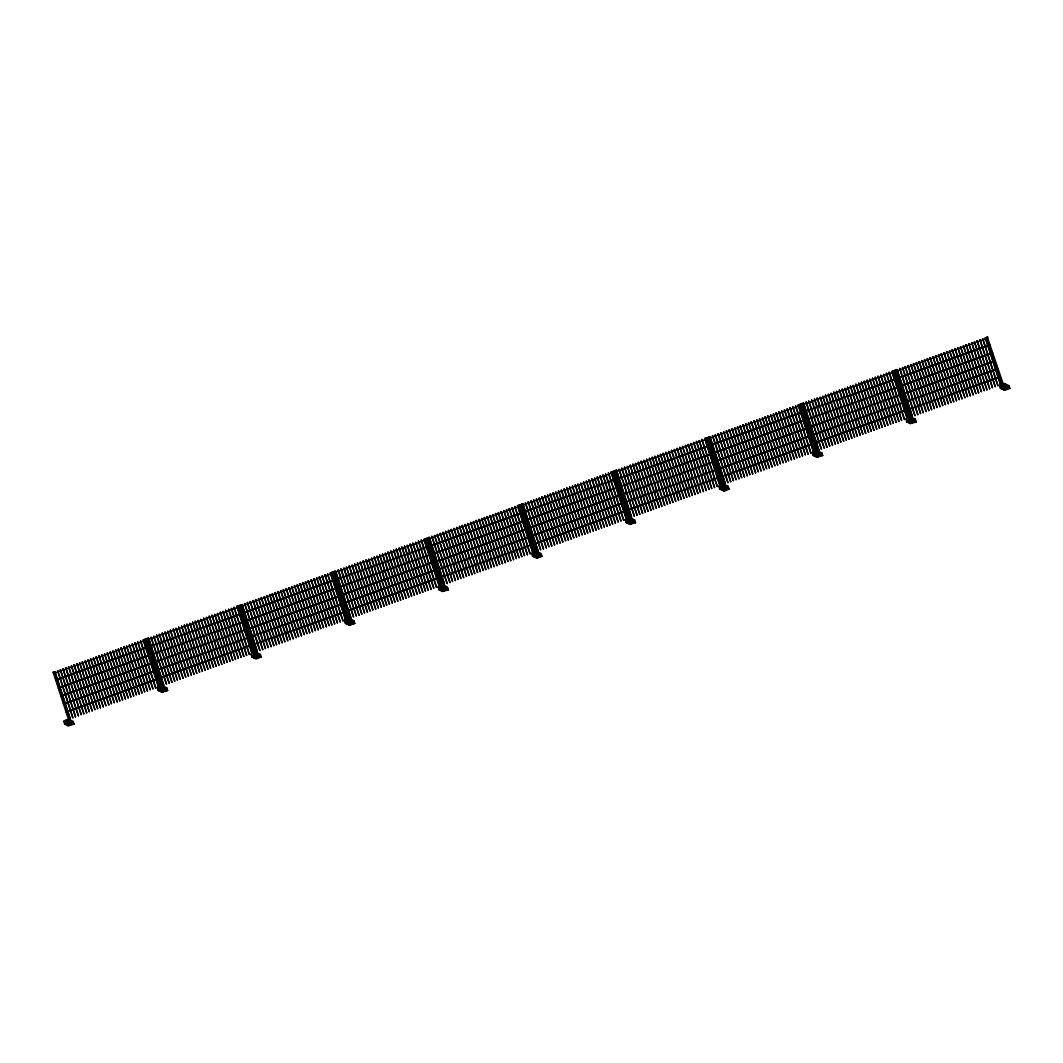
<?xml version="1.0" encoding="UTF-8"?>
<svg xmlns="http://www.w3.org/2000/svg" width="1063" height="1063" viewBox="0 0 1063 1063"><rect width="100%" height="100%" fill="white"/><g stroke="black" fill="none" stroke-linecap="round" stroke-linejoin="round"><path stroke-width="1.5" d="M254.907 653.426L239.255 605.498L238.869 607L147.81 639.66L148.049 638.265L164.127 687.721M348.478 619.849L332.918 571.974C330.938 572.638 333.556 573.861 331.643 572.399L347.176 620.247M440.76 586.67L425.2 538.795C427.446 537.958 425.173 538.582 426.024 539.845L334.978 572.426M428.548 538.914L428.176 537.878L428.535 538.954L519.594 506.28L520.059 504.805L535.632 552.707M536.709 550.435L537.028 551.458M627.914 519.528L612.354 471.653L613.178 472.703L613.657 471.254L628.711 517.588M706.47 438.647L707.214 437.65L722.787 485.565M816.371 451.988L800.731 404.073L800.333 405.561L709.273 438.235L708.875 437.159L709.539 436.853L725.099 484.728M721.352 484.197L721.711 485.26M909.941 418.423L894.368 370.509L893.518 370.921L893.903 371.984L802.844 404.658L802.286 403.409L803.11 403.276L819.174 452.705M817.447 449.715L817.766 450.739M896.441 371.053L896.109 370.057L896.428 371.08L987.487 338.233M1002.064 383.57L1002.489 384.527M253.021 656.549L254.349 656.123L251.931 656.123L252.263 657.133L257.605 655.22L257.273 654.21L259.399 656.11L254.057 658.024L252.981 656.642L255.067 655.884L254.017 655.366M347.641 624.446L347.309 623.436L349.475 625.363L354.803 623.45L352.637 621.523L352.969 622.533L346.883 624.087L346.618 622.945L348.651 622.32M70.052 719.744L54.492 671.856L53.801 672.201L54.2 673.238L145.286 640.564C144.316 639.248 146.747 638.757 144.555 639.421L160.021 687.389M162.798 685.808L162.639 685.09M332.44 573.422L241.381 606.096L240.995 605.02L241.646 604.714L257.206 652.602M334.965 572.519L334.646 571.495M349.953 618.653L349.847 618.081M706.722 439.125L615.69 471.799L615.942 470.404L614.64 470.803L630.173 518.717M802.844 404.658L803.083 403.329M815.334 451.669L814.936 450.619L815.095 451.337M253.605 653.825L238.046 605.937L239.255 605.498M331.709 572.412L332.905 571.947M425.2 538.795L426.024 539.845M534.33 553.105L518.784 505.217L519.993 504.792M612.434 471.693L613.63 471.228M721.485 485.964L705.938 438.076L707.147 437.637M815.069 452.386L799.509 404.498L800.731 404.073M908.639 418.809L893.093 370.934L894.368 370.509M910.925 421.546L909.676 421.931L910.765 421.652M1002.223 385.244L986.663 337.356L987.328 337.024L1003.525 384.846M68.71 720.156L53.15 672.281L54.412 671.829M162.28 686.592L146.734 638.704L147.996 638.252M255.864 653.014L240.304 605.126L241.633 604.688M349.435 619.437L333.888 571.562L334.579 571.216L351.282 620.566M443.019 585.872L427.459 537.984L428.15 537.639L444.866 587.002M428.774 537.612L427.539 538.024M536.589 552.295L521.043 504.42L521.734 504.075L538.436 553.424M522.385 503.995L521.521 504.394M535.553 556.706L536.881 556.294L534.463 556.294L534.795 557.304L540.124 555.391L539.791 554.381L541.957 556.294L536.629 558.208L535.566 556.733L540.881 554.913M632.033 521.282L628.034 522.717C630.984 523.448 629.721 521.813 629.455 524.272L635.541 522.73L634.651 519.966L630.293 517.814L624.951 519.727L626.572 522.85L631.914 520.936L631.581 519.913L629.801 520.551L632.618 520.432L633.707 521.827L627.622 523.368C627.316 520.498 629.841 523.009 626.24 521.827L626.572 522.85M632.498 521.441L631.196 521.84L632.339 521.362M723.744 485.153L708.197 437.265L709.526 436.827M722.707 489.565L728.035 487.758L729.112 489.153L723.783 491.066L722.694 489.671L724.036 489.153M910.898 417.998L895.352 370.123L896.043 369.778L912.253 417.586M69.414 722.481L68.085 722.88L71.155 721.87L72.244 723.252L66.903 725.165L64.777 723.265L65.109 724.288L70.45 722.375L70.118 721.352L71.155 721.87M256.568 655.34L255.24 655.738L258.309 654.728M724.448 487.479L723.132 487.877L726.202 486.854L727.278 488.249L721.95 490.163L719.824 488.262L720.156 489.272L725.484 487.359L725.152 486.349L726.202 486.854M911.576 420.377L910.313 420.696L913.356 419.712L914.432 421.107L909.104 423.021L908.028 421.626L910.114 420.882L909.064 420.363M1005.16 386.799C1002.343 387.091 1006.448 387.397 1004.11 386.268M534.118 552.733L532.869 553.039L534.144 552.627M442.965 589.46L441.783 589.792L442.872 589.513M536.549 555.896L535.34 556.188L536.058 555.843M987.872 337.064L986.663 337.356M631.701 519.129L630.97 519.302M896.667 369.751L895.352 370.123M535.114 552.229L536.39 551.83L535.539 552.242M817.022 451.244L816.331 451.27M721.272 485.578L720.023 485.897L721.232 485.472M255.705 656.668L254.628 656.934L255.333 656.562M164.539 689.356L163.303 689.701L164.446 689.223M349.023 619.158L348.292 619.197M627.462 519.276L626.665 519.515M54.784 671.577L70.171 718.774L54.811 671.617M60.339 669.637L75.473 716.847M78.489 715.771L62.956 668.654L78.303 715.811M65.813 667.63L81.253 714.788L65.68 667.684M68.484 666.674L83.778 713.871M74.131 664.694L89.358 711.878L73.985 664.707M76.921 663.684L92.069 710.895M79.552 662.701L94.992 709.871L79.659 662.701M82.422 661.718L97.69 708.901L82.276 661.731M90.727 658.741L105.981 705.925L90.568 658.754M96.148 656.748L111.522 703.945L96.281 656.735M117.076 701.952L101.796 654.715L117.209 701.886M107.323 652.788L122.497 699.972M115.615 649.799L130.789 696.996M121.142 647.819L136.502 694.976L120.996 647.845M123.8 646.822L139.08 694.019M141.911 692.983L126.524 645.866L142.097 692.956M129.447 644.842L144.767 692.013L129.287 644.869M132.264 643.833L147.385 691.043M135.028 642.836L150.295 690.033L134.881 642.889M137.791 641.839L153.006 689.05L137.592 641.893M143.319 639.86L158.6 687.163L143.213 639.86M148.514 637.999L163.649 685.21M166.532 684.187L150.999 637.069L166.453 684.187M156.58 635.103L171.821 682.273M174.837 681.21L159.304 634.093L174.651 681.29M162.174 633.096L177.441 680.293L162.187 633.056M165.004 632.086L180.112 679.297M183.128 678.234L167.688 631.077L183.035 678.287M188.417 676.32L173.269 629.123M191.367 675.257L175.98 628.1L191.433 675.257M178.81 627.09L194.037 674.341L178.624 627.17M181.574 626.094L196.708 673.344M187.061 624.167L202.302 671.364L186.915 624.194M195.366 621.191L210.687 668.361L195.207 621.217M213.49 667.365L197.984 620.221L213.557 667.312M211.922 615.251L227.137 662.435M220.254 612.261L235.428 659.459M225.781 610.282L241.142 657.439L225.635 610.308M228.439 609.285L243.719 656.482M246.55 655.486L231.296 608.262L246.736 655.406M234.112 607.292L249.3 654.463M242.085 604.435L257.286 651.632L241.912 604.462M244.689 603.492L259.957 650.689L244.543 603.518M247.347 602.495L262.88 649.626M250.111 601.512L265.484 648.696L250.23 601.512M271.171 646.649L255.638 599.519L271.012 646.716M279.476 643.673L264.142 596.502L279.263 643.713M266.76 595.532L282.147 642.73M269.617 594.549L284.751 641.76M287.767 640.697L272.234 593.566L287.674 640.737M277.762 591.586L293.056 638.783M296.006 637.707L280.685 590.536L296.072 637.72M283.409 589.606L298.676 636.79L283.263 589.633M286.199 588.596L301.347 635.807M291.767 586.603L306.968 633.814L291.554 586.656M294.504 585.58L309.652 632.83M300.032 583.64L315.419 630.771L299.846 583.68M305.426 581.66L320.867 628.831L305.559 581.66M308.336 580.664L323.537 627.874L308.15 580.704M326.394 626.851L311.074 579.641L326.487 626.798M313.837 578.697L329.158 625.855L313.864 578.684M316.601 577.701L331.776 624.898M324.866 574.738L340.067 621.921M342.897 620.885L327.51 573.754L343.083 620.845M330.42 572.744L345.714 620.181L346.405 620.114L347.03 619.795L345.608 619.955L330.274 572.758M350.843 618.028L335.483 570.897L351.056 617.988M338.154 569.914L353.594 617.098L338.273 569.927M361.832 614.135L346.418 566.964L361.805 614.095M349.315 565.915L364.622 613.138L349.182 565.981M367.267 612.155L352.039 564.931L367.519 612.075M354.75 563.961L370.097 611.159L354.776 564.001M357.513 562.978L372.927 610.162L357.474 563.005M375.81 609.099L360.277 561.982L375.651 609.179M363.174 560.945L378.428 608.182L363.108 560.972M365.938 559.949L381.099 607.199M384.049 606.162L368.542 559.032L384.115 606.123M374.282 556.999L389.403 604.222M379.783 555.032L395.011 602.229L379.597 555.059M382.401 554.049L397.695 601.246M400.578 600.236L385.298 553.012L400.711 600.17M388.048 552.069L403.289 599.253L387.902 552.082M390.746 551.086L405.986 598.27M396.406 549.066L411.673 596.25L396.193 549.106M399.143 548.083L414.291 595.293M404.644 546.116L420.031 593.26L404.485 546.13M422.768 592.277L407.262 545.146L422.835 592.237M410.066 544.123L425.532 591.28L410.172 544.123M412.936 543.14L428.176 590.324L412.789 543.153M418.477 541.147L433.824 588.304L418.503 541.094M421.24 540.163L436.415 587.347M429.146 537.32L444.533 584.464L429.306 537.24M431.737 536.35L447.018 583.547M437.385 534.37L452.612 581.567L437.225 534.383M440.148 533.374L455.323 580.571M445.703 531.38L460.943 578.578L445.53 531.407M448.334 530.397L463.614 577.594M451.244 529.387L466.537 576.571L451.111 529.427M453.967 528.417L469.235 575.601L453.821 528.431M456.625 527.421L472.158 574.538M459.389 526.424L474.802 573.608M480.21 571.642L464.983 524.418L480.449 571.562M467.733 523.474L483.227 570.565L467.747 523.421M470.577 522.411L485.738 569.648M476.104 520.432L491.451 567.629L476.131 520.458M478.895 519.475L494.043 566.672M496.953 565.662L481.659 518.478M487.04 516.498L502.334 563.696M505.244 562.686L489.937 515.462L505.35 562.633M501.045 511.516L516.405 558.66L500.832 511.569M503.782 510.546L518.93 557.743M509.31 508.552L524.551 555.763L509.137 508.592M527.368 554.74L511.967 507.556L527.474 554.7M517.615 505.576L532.908 552.88L517.429 505.616M522.704 503.703L538.024 550.913L522.823 503.663M525.428 502.772L540.682 549.97L525.454 502.759M528.218 501.776L543.366 548.973M546.289 547.91L530.969 500.739L546.382 547.91M533.719 499.796L548.986 546.993L533.573 499.823M536.377 498.799L551.657 545.997M554.634 544.96L539.1 497.843L554.673 544.934M542.024 496.82L557.397 543.964L541.864 496.846M544.721 495.85L559.962 543.02M550.368 493.83L565.702 540.987L550.169 493.87M553.105 492.847L568.253 540.044M576.558 537.067L561.317 489.857L576.797 537.001M564.201 488.86L579.401 536.071L564.054 488.914M566.911 487.89L582.232 535.061L566.752 487.917M569.635 486.907L585.088 534.025M575.242 484.861L590.377 532.111M593.181 531.088L577.82 483.944L593.393 531.048M596.064 530.052L580.677 482.908L596.091 530.092M583.441 481.964L598.682 529.135M606.973 526.158L591.839 478.908M609.883 525.135L594.576 477.925L609.989 525.095M600.09 475.985L615.264 523.182M605.684 473.978L621.005 521.149L605.472 474.032M608.421 472.955L623.569 520.206M611.039 472.012L626.479 519.302L611.159 472.025M621.762 468.212L637.096 515.382L621.802 468.158M624.473 467.189L639.713 514.412M632.777 464.212L648.005 511.436M650.928 510.373L635.448 463.282L651.021 510.373M638.358 462.259L653.599 509.456L638.212 462.285M641.016 461.262L656.296 508.459M72.802 717.831L57.628 670.594L72.869 717.804M646.663 459.282L661.917 506.466L646.503 459.309M649.36 458.312L664.601 505.483M655.007 456.279L670.275 503.477L654.808 456.333M657.612 455.309L672.892 502.507M660.375 454.313L675.816 501.497L660.482 454.326M86.635 712.874L71.367 665.637L86.781 712.795M665.903 452.333L681.436 499.451M92.229 710.868L76.988 663.644M671.55 450.353L686.871 497.524L671.391 450.38M100.533 707.838L85.173 660.681L100.374 707.918M689.488 496.554L674.261 449.33L689.741 496.474M103.177 706.895L87.897 659.698L103.324 706.842M677.131 448.347L692.345 495.557L676.985 448.4M108.798 704.875L93.398 657.731L108.918 704.862M697.82 493.551L682.459 446.407L698.032 493.498M685.436 445.37L700.544 492.581L685.409 445.384M706.151 490.561L690.751 443.43L706.324 490.521M119.76 700.942L104.559 653.732L119.88 700.889M122.644 699.946L107.416 652.735M696.318 441.424L711.612 488.621M125.301 698.949L110.087 651.739L125.5 698.909M714.628 487.545L699.095 440.427L714.535 487.558M128.065 697.966L112.824 650.755L128.185 697.913M701.859 439.431L717.299 486.602L701.819 439.457M704.729 438.448L720.116 485.592M130.975 696.956L115.708 649.759M133.593 695.973L118.325 648.789L133.805 695.933M139.266 693.98L124.012 646.782M730.706 481.752L715.2 434.661L730.773 481.752M720.873 432.654L736.114 479.851L720.727 432.681M726.414 430.674L741.735 477.845L726.441 430.661M729.205 429.665L744.352 476.875M747.169 475.879L731.942 428.641L747.355 475.799M734.706 427.698L749.973 474.882L734.732 427.685M737.496 426.688L752.644 473.899M163.808 685.183L148.581 637.959M755.62 472.849L740.087 425.731L755.66 472.822M169.216 683.203L153.763 636.073L169.15 683.217M743.01 424.669L758.291 471.892L742.851 424.748M172.007 682.247L156.739 635.036M745.655 423.725L760.935 470.922M751.302 421.745L766.675 468.889L751.142 421.772M754.092 420.735L769.24 467.946M170.386 630.146L185.799 677.29L170.319 630.146M759.646 418.742L774.954 465.926L759.447 418.795M188.616 676.281L173.335 629.083M762.384 417.759L777.531 464.969M765.015 416.776L780.455 463.946L765.161 416.723M767.885 415.792L783.245 462.95L767.738 415.819M196.868 673.317L181.627 626.107M776.189 412.763L791.51 459.987L776.03 412.829M205.186 670.341L189.839 623.131L205.013 670.368M778.927 411.833L794.38 458.937M781.77 410.81L796.944 458.02L781.624 410.85M787.245 408.843L802.671 455.961M216.108 666.368L200.841 619.184L216.254 666.328M789.929 407.833L805.395 454.991L790.075 407.833M792.719 406.837L807.96 454.047M221.755 664.388L206.435 617.178L221.848 664.335M810.777 453.064L795.589 405.814L810.963 452.984M798.154 404.897L813.633 452.16L798.286 404.83M227.283 662.408L212.055 615.185M818.736 450.167L803.495 402.97L818.948 450.127M229.94 661.412L214.726 614.201L230.139 661.359M806.073 402.04L821.393 449.25L806.192 402M232.704 660.415L217.397 613.245L232.81 660.429M235.574 659.432L220.347 612.208M811.574 400.073L826.868 447.271M238.285 658.462L222.964 611.238L238.444 658.382M814.51 399.063L829.778 446.247L814.457 399.037M243.932 656.429L228.651 609.232M835.412 444.214L820.078 397.044L835.345 444.214M261.232 657.014L260.143 655.632L254.814 657.545L255.891 658.927L261.232 657.014L260.329 654.263L255.984 652.111L251.971 653.333L236.943 606.255M825.513 395.117L840.899 442.261L825.366 395.144M833.751 392.114L848.992 439.325M851.795 438.315L836.422 391.171L851.995 438.262M842.109 389.164L857.283 436.348M273.909 645.679L258.535 598.482L273.842 645.706M847.636 387.171L862.904 434.368L847.49 387.198M276.646 644.656L261.378 597.486M850.294 386.175L865.574 433.372M868.551 432.335L853.018 385.218L868.591 432.309M282.027 642.716L266.826 595.506M855.941 384.155L871.261 431.365L855.781 384.221M858.745 383.158L873.879 430.395M284.937 641.72L269.683 594.509M274.958 592.609L290.292 639.78L275.118 592.529M864.285 381.205L879.593 428.376L864.086 381.245M866.89 380.222L882.17 427.419M869.707 379.265L885.094 426.409L869.8 379.225M872.564 378.229L887.884 425.399L872.378 378.269M875.181 377.245L890.714 424.376L875.301 377.259M301.507 635.74L286.266 588.557M877.945 376.262L893.319 423.446L878.065 376.209M880.828 375.266L896.149 422.436M309.798 632.804L294.571 585.58M898.767 421.466L883.539 374.256L899.019 421.4M312.456 631.807L297.215 584.61L312.602 631.754M886.356 373.286L901.623 420.47L886.369 373.233M318.063 629.841L302.782 582.617L318.196 629.774M907.177 418.477L891.83 371.279L907.31 418.423M899.617 368.476L914.911 415.673M331.922 624.871L316.694 577.647M905.291 366.496L920.624 413.653L905.118 366.522M334.579 623.875L319.312 576.678L334.779 623.822M337.343 622.878L322.036 575.694L337.449 622.878M910.858 364.489L926.152 411.673L910.832 364.463M340.253 621.882L324.986 574.671M916.293 362.549L931.507 409.72M919.15 361.513L934.39 408.724L919.096 361.5M345.781 619.888L348.465 618.932M940.051 406.677L924.518 359.546L939.944 406.73M927.281 358.563L942.815 405.681L927.414 358.55M930.152 357.567L945.419 404.764L930.005 357.593M340.891 568.957L356.357 616.102L340.944 568.957M938.483 354.59L953.631 401.787M943.984 352.61L959.304 399.781L944.01 352.597M946.774 351.614L961.922 398.811M952.275 349.634L967.569 396.818L952.129 349.661M381.285 607.159L366.017 559.949M954.933 348.637L970.213 395.835M386.693 605.206L371.465 557.969L386.733 605.153M960.58 346.604L975.927 393.815L960.421 346.684M963.37 345.661L978.518 392.858M392.313 603.199L376.966 555.989L392.406 603.146M966.001 344.664L981.428 391.848L966.147 344.625M968.925 343.655L984.258 390.825L968.725 343.708M382.614 553.996L397.907 601.193M971.675 342.631L986.809 389.882M977.176 340.705L992.523 387.862L977.017 340.731M982.584 338.712L997.958 385.909L982.744 338.672M414.464 595.253L399.21 548.043M430.993 589.327L415.713 542.09L431.126 589.261M436.561 587.321L421.333 540.11M439.418 586.284L423.951 539.14L439.325 586.444C441.809 584.052 442.939 586.391 442.049 585.354M447.231 583.494L431.937 536.297M449.875 582.551L434.461 535.38L450.034 582.471M455.442 580.504L440.241 533.32M474.736 573.621L459.535 526.371M462.113 525.454L477.646 572.585L462.232 525.441M485.924 569.569L470.657 522.411M488.542 568.625L473.341 521.415L488.754 568.585M494.229 566.592L478.961 519.435M484.396 517.455L499.716 564.666L484.236 517.522M487.253 516.459L502.547 563.656M492.701 514.479L508.021 561.689L492.541 514.545M513.602 559.683L498.228 512.486L513.588 559.656M519.076 557.716L503.849 510.506M521.734 556.72L506.466 509.536L521.88 556.68M530.025 553.743L514.784 506.546L530.145 553.757M532.935 552.747L535.699 551.657M543.512 548.96L528.284 501.736M551.87 545.957L536.589 498.76M560.135 542.994L544.881 495.783M562.765 542.01L547.525 494.8L562.872 542.01M568.439 540.017L553.172 492.807M571.057 539.034L555.79 491.837L571.083 539.061M587.653 533.081L572.386 485.884L587.759 533.081M590.443 532.111L575.296 484.861M598.854 529.095L583.6 481.884M588.875 479.984L604.302 527.102M607.186 526.105L591.892 478.908M597.18 477.008L612.687 524.139M623.742 520.166L608.488 472.955M631.581 517.309L616.46 470.098M634.359 516.366L619.011 469.155L634.425 516.326M639.886 514.372L624.632 467.162M642.517 513.389L627.303 466.179L642.716 513.349M648.151 511.409L632.923 464.186M656.509 508.406L641.228 461.209M659.246 507.436L643.899 460.226L659.312 507.396M664.76 505.417L649.52 458.233M673.052 502.48L657.811 455.256M663.153 453.356L678.672 500.447L663.099 453.356M684.001 498.507L668.72 451.323L684.12 498.467M695.202 494.494L679.935 447.324M703.52 491.544L688.239 444.347M693.674 442.367L709.087 489.538L693.514 442.434M711.825 488.568L696.531 441.371M709.792 436.601L725.325 483.718L709.858 436.601M712.423 435.657L727.969 482.775L712.675 435.578M738.918 478.802L723.651 431.618L739.064 478.775M744.499 476.849L729.271 429.625M752.79 473.872L737.563 426.648M761.148 470.869L745.867 423.672M763.898 469.846L748.538 422.689L763.952 469.846M769.413 467.906L754.159 420.696M772.044 466.923L756.776 419.726L772.15 466.923M777.717 464.93L762.45 417.719M799.814 457.01L784.574 409.786M808.106 454.034L792.878 406.81M813.527 452.041L816.437 450.938M808.837 401.096L824.25 448.241L808.77 401.096M832.581 445.251L817.075 398.12M838.109 443.258L822.696 396.074L838.109 443.218M843.637 441.278L828.316 394.067L843.703 441.238M846.254 440.295L831.08 393.071L846.414 440.241M849.164 439.298L833.91 392.088M857.429 436.335L842.202 389.111M860.233 435.325L844.886 388.115L860.299 435.285M865.787 433.332L850.506 386.135M819.467 454.406L818.324 454.672L819.493 454.22M874.025 430.382L858.798 383.158M882.33 427.353L867.089 380.182M904.48 419.407L889.213 372.236M907.098 418.463C914.525 415.394 907.868 419.486 910.021 417.374M912.32 416.603L896.986 369.432L912.479 416.576M915.004 415.633L899.83 368.436M917.714 414.663L902.514 367.453L917.927 414.61M928.836 410.663L913.409 363.546M921.953 360.503L937.181 407.714L921.714 360.57M948.196 403.727L932.929 356.53L948.342 403.701M953.777 401.761L938.549 354.55M956.434 400.764L941.127 353.594L956.634 400.724M962.081 398.745L946.841 351.574M964.872 397.748L949.525 350.577L964.938 397.748M970.426 395.795L955.145 348.598M973.03 394.811L957.816 347.601L973.23 394.772M978.704 392.818L963.437 345.608M986.995 389.842L971.728 342.631M989.613 388.859L974.386 341.661L989.773 388.819M1003.18 384.248L1003.764 384.274M159.423 687.203L158.918 687.349M629.881 522.438L628.937 522.651L629.774 522.478M261.206 597.526L276.46 644.736M569.582 486.881L584.849 534.091M616.367 470.152L631.542 517.349M688.146 444.4L703.321 491.598M778.86 411.806L794.127 459.017M787.165 408.83L802.419 456.04M908.028 365.513L923.202 412.696M252.17 653.479L236.89 606.255M293.202 638.757L277.974 591.533M389.496 604.169L374.322 556.972M601.592 528.112L586.271 480.901L601.685 528.072M588.942 479.984L604.382 527.115M704.835 438.394L719.85 485.472L722.92 484.701M817.952 452.227L818.417 452.307M923.295 412.657L908.121 365.459M928.916 410.677L913.569 363.48M1005.106 385.072L1006.09 384.886L1005.08 385.298M613.178 472.703L522.119 505.377L521.84 504.433M55.701 680.054L147.77 647.194L55.754 680.254M149.272 646.49L241.341 613.617L149.365 646.729M242.896 612.966L334.845 579.906M428.429 546.342L336.479 579.508L428.455 546.475M430.01 545.824L521.999 512.818M615.676 479.44L523.594 512.273L615.583 479.24M617.244 478.762L709.154 445.623L617.218 478.815M710.748 445.052L802.804 412.152L710.828 445.251M804.319 411.474L896.401 378.641L804.412 411.673M897.903 377.91L989.972 345.037L897.983 378.149M242.949 613.152L334.898 580.106M430.103 546.01L522.092 513.004M150.348 655.193L58.359 688.199L150.255 654.954M243.932 621.616L151.863 654.489L243.839 621.43M339.031 587.281L431.06 554.341L339.084 587.427M432.575 553.664L524.657 520.83L432.628 553.863M526.158 520.099L618.228 487.226L526.225 520.232M619.742 486.628L711.732 453.516M805.302 419.938L713.393 453.144M898.966 386.613L806.91 419.513L898.926 386.533M619.822 486.761L711.758 453.556M713.393 453.183L805.302 419.991M992.55 353.036L900.481 385.909L992.497 352.836M60.83 695.853L152.899 662.98L60.87 696.026M154.414 662.276L246.483 629.416L154.494 662.475M247.985 628.711L340.054 595.838L248.078 628.951M433.558 562.128L341.595 595.174M527.221 528.803L435.232 561.809L527.142 528.563M620.805 495.225L528.736 528.098L620.752 495.026M715.957 461.036L807.96 428.083L715.93 461.036M809.448 427.273L901.517 394.4L809.488 427.446M903.032 393.695L995.088 360.795L903.112 393.895M341.648 595.373L433.571 562.234M155.397 670.74L63.488 703.945M249.061 637.415L156.992 670.288L249.061 637.362M250.549 636.604L342.578 603.638M437.717 569.529L529.773 536.589L437.783 569.595M531.287 535.885L623.343 502.985L531.341 536.084M624.858 502.307L716.927 469.447L624.951 502.56M718.442 468.783L810.431 435.737M904.108 402.399L812.105 435.405L904.015 402.159M997.625 368.635L905.596 401.668L997.679 368.834M63.488 703.985L155.45 670.939M342.631 603.837L250.589 636.644M718.535 468.982L810.484 435.936M66.052 711.838L158.055 678.885L66.039 711.785M159.543 678.074L251.612 645.241L159.636 678.274M253.114 644.497L345.183 611.637L253.207 644.696M346.697 610.933L438.74 577.993L346.79 611.172M440.268 577.408L532.271 544.349M625.934 511.024L533.865 543.884L625.841 510.772M719.518 477.446L627.449 510.32L719.465 477.247M721.006 476.636L812.996 443.63L721.086 476.809M906.58 410.066L814.577 443.058L906.659 410.225M908.161 409.494L1000.217 376.594L908.214 409.693M440.361 577.594L532.364 544.548M65.016 720.741L67.74 719.638M161.39 685.954L158.6 687.057M626.426 519.116L629.283 518.08M1003.592 383.796L1000.589 384.753L985.308 337.755M74.078 724.169L72.988 722.774L67.766 724.474L67.992 725.71L74.078 724.169L73.174 721.405L68.829 719.252L63.488 721.166L65.109 724.288M160.486 691.601L160.154 690.578C163.808 691.814 161.204 689.196 161.563 692.133L167.648 690.591L166.758 687.827L162.4 685.688L157.072 687.602L158.693 690.711L164.021 688.797L163.689 687.774L165.815 689.688L160.486 691.601L158.36 689.688L158.693 690.711M252.037 653.519L250.642 654.024L252.263 657.133M354.803 623.45L353.913 620.686L349.554 618.533L344.226 620.447L345.847 623.569L351.175 621.656L350.843 620.633L352.969 622.533M448.387 589.872L447.297 588.477L441.969 590.39L442.301 591.413L448.387 589.872L447.483 587.121L443.138 584.969L437.797 586.882L439.418 589.992L444.759 588.078L444.427 587.055L446.553 588.968L441.211 590.882L440.135 589.487L442.221 588.743L441.172 588.224M541.957 556.294L541.067 553.544L536.709 551.391L531.38 553.305L533.001 556.414L538.33 554.501L537.998 553.491L540.124 555.391M729.112 489.153L728.221 486.402L723.863 484.25L718.535 486.163L720.156 489.272M815.52 456.585L815.188 455.575C818.789 456.824 816.238 454.18 816.61 457.117L822.696 455.575L821.805 452.825L817.447 450.672L812.105 452.586L813.726 455.708L819.068 453.795L818.736 452.772L820.862 454.672L815.52 456.585L813.394 454.685L813.726 455.708M907.071 418.516L905.689 419.008L907.31 422.131L912.639 420.217L912.306 419.194L913.356 419.712M909.941 417.493L911.018 417.095L915.376 419.247L916.266 422.011L910.18 423.552L909.848 422.529L915.19 420.616L916.266 422.011M1002.675 389.443L1002.343 388.42L1004.522 390.347L1009.85 388.433L1008.96 385.683L1004.601 383.53L999.26 385.444L1000.881 388.553L1006.223 386.64L1005.89 385.63L1008.016 387.53L1002.675 389.443L1000.549 387.543L1000.881 388.553M159.875 687.203L161.35 686.685M347.03 620.061L348.505 619.53M440.614 586.484L443.125 586.47M627.768 519.342L629.23 518.81M814.922 452.2L816.384 451.669M1003.538 384.527L1002.077 385.045L1003.127 385.563M65.281 722.468L65.773 723.558L65.281 722.468L68.258 721.392L68.59 722.415M158.865 688.89L159.357 689.993L158.865 688.89L162.001 687.907L162.333 688.917L162.001 687.907M252.768 656.336L252.449 655.326L255.572 654.33L255.904 655.353L255.572 654.33M346.02 621.749L346.511 622.838L346.02 621.749C350.817 618.48 349.568 623.503 349.328 621.696M439.604 588.171L440.082 589.274L439.604 588.171L442.726 587.188L443.058 588.198L442.726 587.188M533.506 555.617L533.174 554.607L536.31 553.61L536.642 554.634L536.31 553.61M627.077 522.053L626.758 521.029L629.734 519.966L630.053 520.976M720.329 487.452L720.82 488.555L720.329 487.452L723.305 486.389L723.637 487.412M813.913 453.888L814.391 454.977L813.913 453.888L817.035 452.891L816.876 454.339L819.772 453.29M907.815 421.333L907.483 420.31L910.619 419.314L910.951 420.337L910.619 419.314M1001.067 386.733L1001.545 387.836L1001.067 386.733L1004.043 385.67L1004.362 386.693M64.391 723.93L70.45 722.375M157.962 690.352L164.021 688.797M251.546 656.775L257.605 655.22M345.116 623.21L351.175 621.656M438.7 589.633L444.759 588.078M532.271 556.069L538.33 554.501M625.855 522.491L631.914 520.936M719.425 488.914L725.484 487.359M813.009 455.349L819.068 453.795M906.58 421.772L912.639 420.217M1000.163 388.194L1006.223 386.64M159.397 690.206L161.496 689.462M164.738 688.293C159.822 689.688 163.861 689.316 161.908 688.412M351.893 621.151L349.063 621.27M443.709 588.158L442.394 588.596L445.463 587.573M533.001 556.414L532.669 555.404L535.805 555.165L534.755 554.647M539.047 554.009C534.304 555.391 537.944 555.059 536.217 554.129M627.29 522.345L629.376 521.601M720.873 488.767L722.96 488.023L721.91 487.505M814.444 455.203L816.53 454.446M1001.598 388.048L1003.685 387.304L1002.648 386.786M165.522 688.146L166.758 687.827M352.823 621.071L353.913 620.686M633.561 520.352L634.651 519.966M727.132 486.788L728.221 486.402M820.556 453.13L821.805 452.825M914.286 419.646L915.376 419.247M1007.87 386.068L1008.96 385.683M162.546 689.9L164.14 689.581M349.7 622.745L350.989 622.293M630.439 522.039L632.02 521.72M817.593 454.884L819.174 454.579M1004.748 387.743L1006.036 387.277M66.158 724.807L71.487 722.893M159.729 691.229L165.071 689.316M253.313 657.652L258.641 655.738M346.883 624.087L352.225 622.174M440.467 590.51L445.796 588.596M533.719 555.922L534.038 556.932L539.379 555.019M627.622 523.368L632.95 521.455M721.192 489.791L726.534 487.877M814.776 456.213L820.105 454.3M908.347 422.649L913.688 420.735M1001.931 389.071L1007.259 387.158M161.231 691.109L166.572 689.196L167.648 690.591M348.385 623.968L353.727 622.054M629.203 523.182L634.452 521.335L635.541 522.73M816.357 456.027L821.606 454.193L822.696 455.575M1003.432 388.965L1008.76 387.052L1009.85 388.433M67.992 725.71L73.32 723.797M161.563 692.133L166.904 690.219M255.147 658.555L260.475 656.642M348.717 624.991L354.059 623.077M442.301 591.413L447.629 589.5M535.872 557.836L541.213 555.922M629.455 524.272L634.784 522.358M723.026 490.694L728.368 488.781M816.61 457.117L821.938 455.203M910.18 423.552L915.522 421.639M1003.764 389.975L1009.093 388.061M247.4 602.482L262.627 649.692M140.475 640.883L155.676 688.067M904.414 419.473L888.974 372.316M910.366 421.546L909.676 421.865L910.632 421.493M612.594 524.125L597.34 476.928M537.386 552.88L538.197 552.747L537.346 553.132M350.232 620.021L351.042 619.888L350.192 620.274M351.268 622.4L350.458 622.559L351.601 622.081M155.836 688.04L140.595 640.83M814.125 452.307L814.909 451.921L813.7 452.386M665.956 452.36L681.197 499.53M558.553 490.893L573.874 538.064L558.46 490.893M481.566 518.505L497.046 565.609M456.678 527.434L471.919 574.618M832.488 445.277L817.314 398.04M180.272 679.23L165.044 632.06M147.465 691.043L132.304 643.806M161.669 690.419L161.709 690.392M985.374 337.755L1000.788 385.019M495.491 513.482L510.625 560.719M896.189 422.383L880.669 375.292M785.889 461.993L770.688 414.743L786.075 461.913M463.681 577.594L448.533 530.344M406.172 598.19L390.905 551.019M359.028 615.132L343.841 567.881L358.975 615.132M249.446 654.423L233.926 607.332M83.964 713.791L68.696 666.621M75.539 716.847L60.405 669.597M708.277 437.305L709.167 437.65M53.23 672.321L54.014 672.401M240.318 605.166L241.221 605.379M893.106 370.96L893.903 371.984M705.952 438.102L706.643 438.554M238.072 605.963L238.869 607M144.488 639.541L145.286 640.564M987.461 338.406L987.221 337.476M800.333 405.561L799.509 404.498M630.651 517.933L630.465 517.096M519.568 506.267L518.784 505.217M68.896 718.349L69.095 719.252M1008.76 387.052L1007.684 386.507L1008.016 387.53M915.19 420.616L914.1 420.084L914.432 421.107M821.606 454.193L820.53 453.662L820.862 454.672M817.035 452.891L818.032 453.901L816.955 453.409M818.364 456.997L818.191 456.067M728.035 487.758L726.946 487.226L727.278 488.249M727.703 488.528L727.876 489.472M631.581 519.913L632.618 520.432M634.452 521.335L633.375 520.804L633.707 521.827M537.453 556.773L537.639 557.716M534.038 556.932L534.795 557.304M447.297 588.477L446.221 587.945L446.553 588.968M447.151 590.191L446.819 589.168M444.055 591.294L443.723 590.271M353.567 623.755L353.394 622.812M346.551 623.064L345.515 622.546L345.847 623.569M260.143 655.632L259.066 655.087L259.399 656.11M166.572 689.196L165.483 688.665L165.815 689.688M166.413 690.897L166.24 689.967M163.317 692.013L162.998 690.99M72.988 722.774L71.912 722.242L72.244 723.252M72.842 724.474L72.656 723.531M69.746 725.591L69.573 724.647M615.663 471.799L614.613 470.843M443.497 585.075L443.258 584.132M440.946 585.939L440.8 585.142M256.05 651.207L256.303 652.177M160.207 686.658L160.168 686.127M908.626 417.174L908.825 418.078M628.1 518.797L628.06 518.266M347.362 619.503L347.043 618.493L347.415 619.251M801.768 403.701L817.327 451.576M146.734 638.704L147.704 639.089M534.41 552.189L534.197 551.338L534.596 552.229M1004.601 383.53L1005.492 386.281M916.426 362.483L931.746 409.654M911.018 417.095L911.921 419.858M911.762 422.489L912.094 423.512L911.616 422.41M906.978 421.107L907.31 422.131M811.787 400.02L827.107 447.191M817.447 450.672L818.337 453.436M784.335 409.853L799.655 457.024M723.863 484.25L724.767 487M721.618 489.139L721.95 490.163M679.695 447.403L695.016 494.574M634.119 522.092L634.452 523.116L633.973 522.026M615.955 470.431L632.02 519.847M630.293 517.814L631.183 520.578M631.037 523.209L631.369 524.232L630.877 523.129M628.034 522.717L628.366 523.74M600.183 475.932L615.517 523.102M540.549 555.67L540.881 556.693L540.389 555.59M536.709 551.391L537.612 554.155M495.544 513.482L510.878 560.653M443.138 584.969L444.028 587.719M426.502 538.396L442.062 586.284M439.085 588.968L439.418 589.992M349.554 618.533L350.458 621.297M259.81 656.389L260.143 657.412L259.664 656.309M255.984 652.111L256.874 654.861M256.728 657.492L257.06 658.515L256.568 657.426M253.725 657L254.057 658.024M162.4 685.688L163.29 688.439M145.764 639.115L160.819 685.449M161.43 689.741L162.32 692.505M68.829 719.252L69.72 722.016M66.57 724.155L66.903 725.165M253.446 652.084L253.858 653.134L253.472 652.057M723.85 483.32L724.262 484.369L723.903 483.306M911.004 416.178L911.416 417.214L911.031 416.151M64.989 720.9L66.291 720.501L64.989 720.9M65.879 723.664L67.195 723.265L65.933 723.611M159.463 690.086L160.765 689.688L159.516 690.033M533.772 555.803L535.074 555.404L533.825 555.75M720.927 488.648L722.229 488.262L720.927 488.648M814.497 455.084L815.813 454.685L814.55 455.03M1000.761 385.178L1002.064 384.779L1000.761 385.178M1001.652 387.929L1002.967 387.543L1001.652 387.929M69.919 723.73L71.208 723.371L69.985 723.677M163.489 690.166L164.792 689.794L163.489 690.166M254.841 657.386L256.143 657.014L254.841 657.386M256.901 656.057L258.216 655.685L256.967 656.004M257.073 656.589L258.362 656.216L257.14 656.535M348.425 623.808L349.727 623.45L348.425 623.808M350.644 623.011L351.946 622.652L350.644 623.011M442.009 590.244L443.298 589.872L442.009 590.244M444.228 589.447L445.517 589.075L444.294 589.394M537.798 555.869L539.1 555.511L537.798 555.869M631.382 522.305L632.671 521.933L631.382 522.305M724.953 488.728L726.255 488.355L725.032 488.674M818.537 455.15L819.825 454.791L818.537 455.15M909.888 422.383L911.19 422.011L909.888 422.383M911.934 421.054L913.25 420.682L911.934 421.054M912.107 421.586L913.409 421.214L912.187 421.533M1003.472 388.806L1004.761 388.433L1003.538 388.752M1005.691 388.008L1006.98 387.636L1005.757 387.955M67.221 720.089L68.51 719.731L67.301 720.036M254.376 652.934L255.665 652.576L254.456 652.881M629.588 521.402L630.877 521.043L629.655 521.348M722.269 485.073L723.558 484.715L722.269 485.073M98.939 655.738L114.352 702.922L98.952 655.778M184.364 625.137L199.658 672.321L184.337 625.11M192.655 622.161L207.949 669.345L192.629 622.134M203.711 618.188L218.991 665.385L203.751 618.161M209.252 616.208L224.519 663.405L209.198 616.181M253.047 600.502L268.248 647.712L253.087 600.462M289.003 587.6L304.297 634.784L288.977 587.56M393.642 550.049L408.936 597.233L393.616 550.023M401.934 547.073L417.228 594.257L401.92 547.046M442.965 532.364L458.273 579.534L442.952 532.324M602.92 474.975L618.188 522.159L602.894 474.988M630.12 465.209L645.387 512.406L630.107 465.182M652.244 457.276L667.551 504.46L652.23 457.249M718.163 433.624L733.443 480.821L718.136 433.638M773.479 413.786L788.6 460.997L773.426 413.799M839.398 390.134L854.665 437.318L839.385 390.094M861.375 382.202L876.829 429.372L861.442 382.228M935.599 355.574L951.013 402.757L935.692 355.587M979.993 339.695L995.313 386.852L979.873 339.735M337.409 587.812L245.46 620.978L337.423 587.852M714.296 461.408L622.333 494.587L714.323 461.462M436.122 570.02L344.16 603.173L436.162 570.074M914.858 421.373L915.19 422.396L914.858 421.373M724.607 489.631L724.939 490.654L724.607 489.631"/></g></svg>
